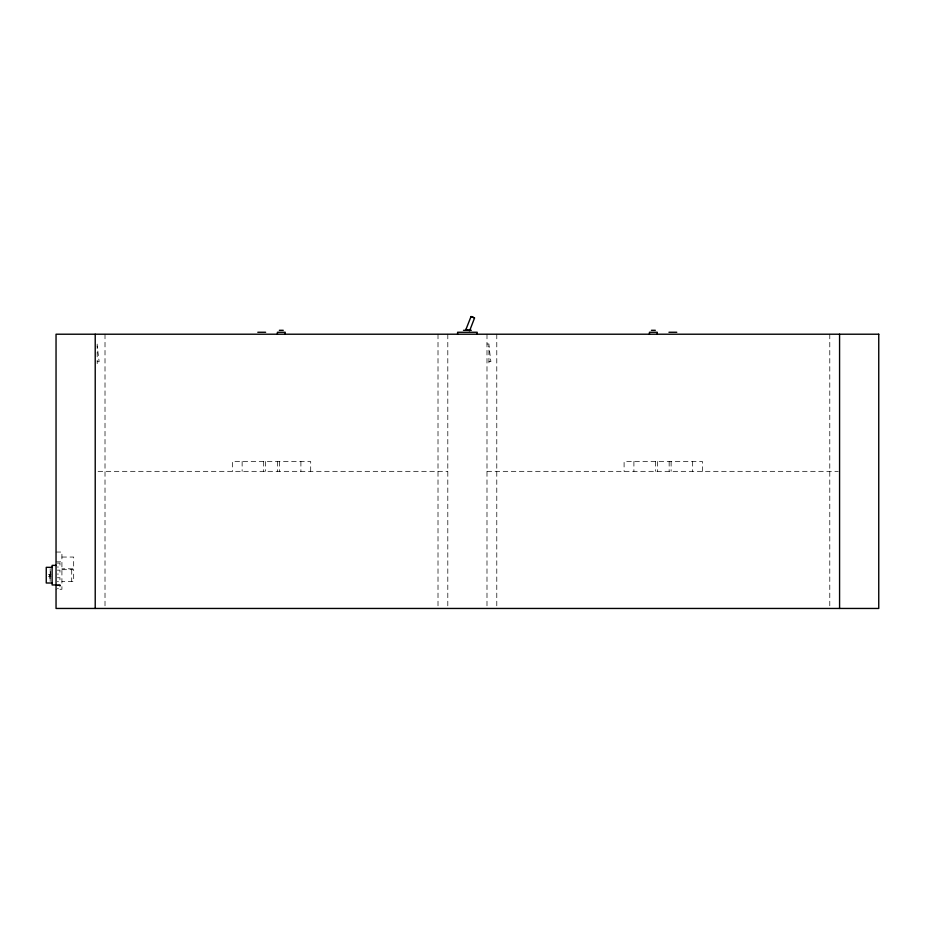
<?xml version="1.0" encoding="UTF-8"?>
<svg xmlns="http://www.w3.org/2000/svg" width="925" height="925" viewBox="0 0 925 925"><rect width="100%" height="100%" fill="white"/><g stroke="black" fill="none" stroke-linecap="round" stroke-linejoin="round"><path stroke-width="0.69" stroke-dasharray="4.62 3.47" d="M486.989 344.007L488.943 344.007L488.943 363.606L486.989 363.606M97.183 361.733L99.137 361.733L97.183 346.054M488.943 361.64L490.897 361.64L488.943 345.973M98.085 471.334L447.804 471.334M486.989 471.334L838.258 471.334M56.043 552.052L61.917 552.052L61.917 589.271L56.043 589.271M61.917 557.047L73.676 557.047L73.676 568.806L61.917 568.806M56.043 561.845L61.917 561.845M57.35 563.105L59.963 563.105L59.963 567.025L57.35 567.025M61.917 569.684L73.676 569.684L73.676 581.432L61.917 581.432M57.35 570.158L59.963 570.158L59.963 574.078L57.35 574.078M48.458 574.425L51.06 574.425M48.458 576.379L51.06 576.379M57.35 577.755L59.963 577.755L59.963 581.675L57.35 581.675M57.35 584.797L59.963 584.797L59.963 588.716L57.35 588.716M56.043 585.097L61.917 585.097M56.043 585.352L61.917 585.352M829.783 334.214L829.783 607.008M702.457 471.334L702.457 461.54L624.097 461.54L624.097 471.334M692.663 461.54L692.663 471.334M671.111 461.54L671.111 471.334M669.157 461.54L669.157 471.334M657.397 461.54L657.397 471.334M655.443 461.54L655.443 471.334M633.903 461.54L633.903 471.334M496.783 334.214L496.783 607.008M486.989 334.214L486.989 607.008M447.804 334.214L447.804 607.008M438.011 334.214L438.011 607.008M310.696 471.334L310.696 461.54L232.337 461.54L232.337 471.334M300.903 461.54L300.903 471.334M279.35 461.54L279.35 471.334M277.396 461.54L277.396 471.334M265.637 461.54L265.637 471.334M263.683 461.54L263.683 471.334M242.13 461.54L242.13 471.334M105.011 334.214L105.011 607.008M97.183 344.1L97.183 363.687M71.711 569.684L71.711 581.432M50.17 568.759L50.17 581.582M49.73 574.159C50.227 589.873 51.349 562.955 49.73 574.159M49.95 574.656C50.135 581.455 50.69 570.205 49.95 574.656"/><path stroke-width="1.39" d="M466.616 329.566L466.003 329.3L471.033 316.547L472.733 317.171M471.033 316.547L474.583 317.922L469.634 330.722L466.027 329.3M279.35 330.306L283.27 330.306M463.483 330.306L471.311 330.306M651.408 330.306L655.328 330.306M257.798 332.26L265.637 332.26M668.948 332.26L676.776 332.26M56.043 565.372L52.124 565.372L52.124 584.958L56.043 584.958M52.124 567.337L46.25 567.337L46.25 583.004L52.124 583.004M473.866 317.703L472.976 317.356M839.576 334.214L839.576 608.453M657.282 334.214L657.282 332.26L649.442 332.26L649.442 334.214M477.196 334.214L477.196 332.26L457.597 332.26L457.597 334.214M285.224 334.214L285.224 332.26L277.396 332.26L277.396 334.214M95.217 334.214L95.217 608.453M878.75 334.214L56.043 334.214L56.043 608.453L878.75 608.453L878.75 334.214"/></g></svg>
